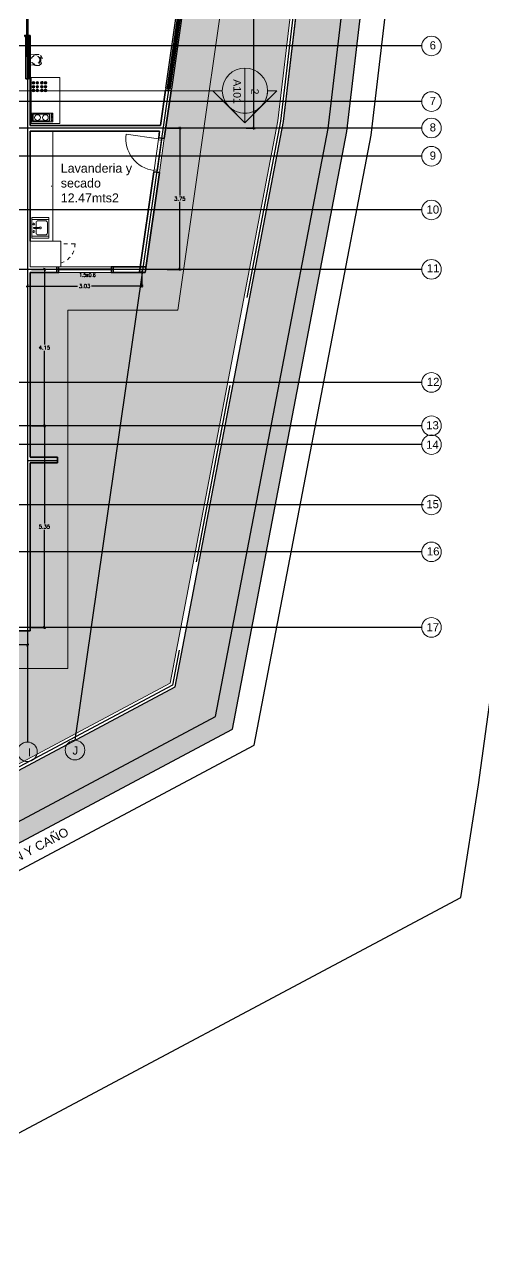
# Model space of a CAD drawing. Header units: inches. Extents: x -6 to 158, y 10 to 161.
# Drawn here: x 39.81 to 51.99, y 63.07 to 95.47 of the extents above; entities that cross this region are included whole.
import ezdxf

# ---------------------------------------------------------------- set-up
doc = ezdxf.new("R2010")
doc.units = ezdxf.units.IN
doc.header["$MEASUREMENT"] = 0
for name, pattern in [('Dash', [6, 3, -3]), ('Hidden', [7.14375, 4.7625, -2.38125]), ('IMPORT-AI-Linetype-8', [7811.371918, 4882.107551, -976.421456, 976.421456, -976.421456]), ('PLANTA ARQUITECTONICA$0$PLANTAS ARQUITECTONICAS$0$PLANTA DE DISTRIBUCION PRIMER NIVEL$0$CENTER', [2, 1.25, -0.25, 0.25, -0.25])]:
    doc.linetypes.add(name, pattern=pattern)
for name, color, linetype in [('2 Ejes 2', 2, 'Continuous'), ('6', 6, 'Continuous'), ('_Trim_Arq_Ventanas', 2, 'Continuous'), ('_Trim_Ventaneria', 2, 'Continuous'), ('FM-A-OP_1-102RP$0$A-TEXT-NT-002', 2, 'Continuous'), ('HATCH ACERA QUIRIBI', 33, 'FENCELINE1'), ('HATCH ZONA VERDE QUIRIBI', 119, 'FENCELINE1'), ('ZUCA-EJES', 251, 'Continuous')]:
    doc.layers.add(name, color=color, linetype=linetype)
for name, color, linetype, lineweight in [('A-DETL-GENF', 92, 'Continuous', 9), ('A-DOOR', 2, 'Continuous', 9), ('A-FLOR', 5, 'Continuous', 9), ('A-GENM', 3, 'Continuous', 9), ('A-GLAZ-CURT', 2, 'Continuous', 9), ('A-GLAZ-CWMG', 2, 'Continuous', 9), ('A-WALL', 5, 'Continuous', 9), ('G-ANNO-SYMB', 111, 'Continuous', 9), ('P-SANR-FIXT', 3, 'Continuous', 9), ('Q-CASE', 31, 'Continuous', 9), ('Q-CASE-HDLN', 31, 'Dash', 9), ('Q-SPCQ', 1, 'Continuous', 9), ('S-GRID-IDEN', 1, 'Continuous', 9)]:
    doc.layers.add(name, color=color, linetype=linetype, lineweight=lineweight)
doc.layers.add('Sector terreno natural', color=7, linetype='Continuous', lineweight=13, true_color=0xa28c7c)
doc.styles.add('Arial_1', font='arial.ttf', dxfattribs={"height": 450})
doc.styles.add('Arial_2', font='arial.ttf', dxfattribs={"height": 200})
doc.styles.add('DETALLES$0$DETALLES$0$TEXTO GENERAL', font='romans.shx')
doc.styles.add('FM-A-OP_1-102RP$0$2mm(50)', font='simplex.shx', dxfattribs={"width": 0.75, "height": 0.1})
doc.styles.get("Standard").update_dxf_attribs({"font": 'arial.ttf'})
doc.linetypes.add('FENCELINE1', pattern='A,0.25,-0.1,[133,ltypeshp.shx,S=0.1,R=0,X=-0.1,Y=0],-0.1,1', length=1.45)
doc.dimstyles.new('DISTRIBUCIÓN$0$PLANTA ARQUITECTONICA$0$STANDARD', dxfattribs={"dimscale": 0, "dimtxt": 0.1, "dimasz": 0.075, "dimexe": 0.0333, "dimexo": 0.0333, "dimgap": 0.0333, "dimtad": 0, "dimtih": 1, "dimtoh": 1, "dimzin": 0, "dimdsep": 46, "dimtxsty": 'DETALLES$0$DETALLES$0$TEXTO GENERAL', "dimblk": 'DISTRIBUCIÓN$0$PLANTA ARQUITECTONICA$0$_ARCHTICK', "dimcen": 0.0333, "dimdle": 0.0333, "dimclrd": 124, "dimclre": 124, "dimclrt": 1, "dimaunit": 1, "dimadec": 0, "dimazin": 0, "dimtfac": 1, "dimtix": 1, "dimtmove": 2, "dimatfit": 3, "dimfxl": 2, "dimtolj": 1, "dimtzin": 0, "dimarcsym": 0})
pattern_1 = [(90, (-2717.0635, -1543.11324), (-0.0898025612, 0.0898025612), [0.0238125, -0.1557926224]), (45, (-2717.0635, -1543.11324), (-0.089802561, 0.089802561), [0.0238125, -0.1031875]), (135, (-2717.0635, -1543.11324), (-0.089802561, -0.089802561), [0.0238125, -0.1031875])]

# ---------------------------------------------------------------- blocks, each defined once
blk = doc.blocks.new('Doors_Door-sets_JELD-WEN_Interior_HP_FS12_FCore_Single_1_0 - 890 x 2090 mm - M9 x M21-327305-Level 1')
at = {"layer": 'A-DETL-GENF', "color": 1}
for p, q in [((430.8, 942.8), (430.8, 75)), ((-403, 75), (-445, 75)), ((-445, 75), (-445, -17)), ((415, 75), (-415, 75)), ((-403, -17), (-403, 75)), ((403, 75), (403, -17)), ((445, 75), (403, 75)), ((445, -17), (445, 75)), ((-445, -17), (-403, -17)), ((-415, -17), (415, -17)), ((403, -17), (445, -17))]:
    blk.add_line(p, q, dxfattribs=at)
blk.add_arc((430.3, 91.5), 851.3, 89.96635, 181.11058, dxfattribs=at)
at = {"layer": 'A-DOOR', "color": 1, "lineweight": 18}
for p, q in [((-445, 75), (-455, 75)), ((-455, 75), (-455, -17)), ((455, 75), (445, 75)), ((455, -17), (455, 75)), ((-455, -17), (-445, -17)), ((445, -17), (455, -17))]:
    blk.add_line(p, q, dxfattribs=at)
blk = doc.blocks.new('Doors_Door-sets_JELD-WEN_Interior_HP_40D_Single_Sliding_In-Wall_122_148_mm_1_0 - 148mm Frame - 2290 x 2100 mm - M12 x M21-761156-Level 1')
at = {"layer": 'A-DETL-GENF', "color": 2}
for p, q in [((-1712, 48), (-604, 48)), ((-1712, 33), (-1712, 48)), ((-604, 33), (-1712, 33)), ((-604, 48), (-592, 48)), ((-604, 32), (-604, 48)), ((-604, 48), (-604, 33)), ((-578, 32), (-604, 32)), ((-592, 59), (-578, 59)), ((-592, 48), (-592, 59)), ((-578, 59), (-578, 32)), ((-1712, -33), (-604, -33)), ((-1712, -48), (-1712, -33)), ((-604, -48), (-1712, -48)), ((-604, -48), (-604, -33)), ((-604, -33), (-578, -33)), ((-604, -33), (-604, -48)), ((-592, -48), (-604, -48)), ((-592, -59), (-592, -48)), ((-578, -59), (-592, -59)), ((-578, -33), (-578, -59))]:
    blk.add_line(p, q, dxfattribs=at)
at = {"layer": 'A-DOOR', "color": 2}
for p, q in [((-1125, -20), (-1125, 20)), ((-1125, 20), (0, 20)), ((-578, 74), (-558, 74)), ((-578, 33), (-578, 74)), ((-558, 33), (-578, 33)), ((-558, 74), (-558, 33)), ((0, 20), (0, -20)), ((495, 22), (495, 20)), ((541, 22), (495, 22)), ((495, 22), (499, 22)), ((537, 22), (541, 22)), ((541, 20), (541, 22)), ((557, 74), (578, 74)), ((557, -74), (557, 74)), ((578, 74), (578, -74)), ((0, -20), (-1125, -20)), ((-578, -33), (-558, -33)), ((-578, -74), (-578, -33)), ((-558, -74), (-578, -74)), ((-558, -33), (-558, -74)), ((495, -20), (495, -22)), ((495, -22), (541, -22)), ((499, -22), (495, -22)), ((541, -22), (537, -22)), ((541, -22), (541, -20)), ((578, -74), (557, -74))]:
    blk.add_line(p, q, dxfattribs=at)
at = {"layer": 'A-DOOR', "color": 2, "lineweight": 18}
for p, q in [((0, 20), (557, 20)), ((557, -20), (0, -20))]:
    blk.add_line(p, q, dxfattribs=at)
blk = doc.blocks.new('Specialty_Laundry-Kenmore-2-HighEfficiency_Electric_Stacked_Washer_and_Dryer-27in_3_8_ cu_ft - 27_ 3_8 cu_ft_ High Efficency Laundry Center-794704-Level 1')
at = {"layer": 'Q-SPCQ', "color": 251}
for p, q in [((342.9, 412.75), (-342.9, 412.75)), ((-342.9, 412.75), (-342.9, -400.05)), ((342.9, -400.05), (342.9, 412.75)), ((-342.9, -400.05), (342.9, -400.05))]:
    blk.add_line(p, q, dxfattribs=at)
at = {"layer": 'Q-SPCQ', "color": 251, "linetype": 'Hidden'}
blk.add_line((266.7, -781.05), (266.7, -400.05), dxfattribs=at)
blk.add_arc((266.7, -247.65), 533.4, 196.60155, 270, dxfattribs=at)
blk = doc.blocks.new('Laundry_Unit_10969 _1_ - Laundry_Unit_10969 _1_-876899-Level 1')
at = {"layer": 'Q-CASE', "color": 251}
for p, q in [((-1336, -496), (-1336, -46)), ((-1336, -46), (-786, -46)), ((-786, -46), (-786, -496)), ((-1411, -600), (1501, -600)), ((-786, -496), (-1336, -496))]:
    blk.add_line(p, q, dxfattribs=at)
at = {"layer": 'Q-CASE-HDLN', "color": 251}
blk.add_line((45, -580), (45, -560), dxfattribs=at)
blk = doc.blocks.new('M_Sink Kitchen-Island - 450 x 450mm-513555-Level 1')
at = {"layer": 'P-SANR-FIXT', "color": 251}
for p, q in [((241, 227), (-209, 227)), ((-209, 227), (-209, -223)), ((-171, 62), (-171, -134)), ((3, 113), (-120, 113)), ((3, 170), (3, 53)), ((28, 170), (28, 53)), ((152, 113), (28, 113)), ((203, -134), (203, 62)), ((241, -223), (241, 227)), ((-209, -223), (241, -223)), ((-120, -185), (152, -185))]:
    blk.add_line(p, q, dxfattribs=at)
for centre, radius, start, end in [((-120, 62), 50.8, 90, 180), ((-84, 170), 25.4, 360, 180), ((-84, 170), 25.4, 180, 0), ((16, 0), 25.4, 360, 180), ((16, 0), 25.4, 180, 0), ((16, 170), 12.7, 360, 180), ((16, 53), 12.7, 180, 0), ((117, 172), 25.4, 360, 180), ((117, 172), 25.4, 180, 0), ((152, 62), 50.8, 360, 90), ((-120, -134), 50.8, 180, 270), ((152, -134), 50.8, 270, 0)]:
    blk.add_arc(centre, radius, start, end, dxfattribs=at)
blk = doc.blocks.new('Rectangular Mullion - 50 x 150mm-1630271-Level 1')
at = {"layer": 'A-GLAZ-CWMG', "lineweight": 25}
for p, q in [((-50, 75), (0, 75)), ((-50, -75), (-50, 75)), ((0, 75), (0, -75)), ((0, -75), (-50, -75))]:
    blk.add_line(p, q, dxfattribs=at)
blk = doc.blocks.new('QF_Eagle_Worktable_Rolled_cat - QF_Eagle_Worktable_Rolled_cat-1529766-Level 1')
at = {"layer": 'Q-SPCQ', "color": 251}
for p, q in [((-609.6, 381), (-609.6, -381)), ((609.6, 381), (-609.6, 381)), ((-609.6, -381), (-609.6, 381)), ((-609.6, 381), (609.6, 381)), ((609.6, -381), (609.6, 381)), ((609.6, 381), (609.6, -381)), ((-609.6, -381), (609.6, -381)), ((609.6, -381), (-609.6, -381))]:
    blk.add_line(p, q, dxfattribs=at)
blk = doc.blocks.new('Water_Bottle_11563 - Water_Bottle_11563-1530860-Level 1')
at = {"layer": 'A-GENM', "color": 251}
for radius, start, end in [(34.5, 0, 180), (34.4, 0, 180), (32.2, 0, 180), (15.1, 0, 180), (12.7, 0, 180), (11.6, 0, 180), (12.1, 135, 180), (12.1, 157.5, 180), (12.1, 64.2467, 115.7533), (12.1, 0, 45), (12.1, 0, 18.1859), (34.5, 180, 0), (34.4, 180, 0), (32.2, 180, 0), (15.1, 180, 0), (12.7, 180, 0), (12.1, 180, 198.1859), (12.1, 180, 225), (11.6, 180, 0), (12.1, 244.2467, 295.7533), (12.1, 315, 0), (12.1, 337.5, 0)]:
    blk.add_arc((0, 0), radius, start, end, dxfattribs=at)
blk = doc.blocks.new('Water_Bottle_11563 - Water_Bottle_11563-V17-Level 1')
at = {"layer": 'A-GENM', "color": 251}
for radius, start, end in [(34.4, 0, 180), (34.5, 125.2754, 180), (32.2, 0, 180), (34.5, 54.9509, 125.0491), (15.1, 0, 180), (12.7, 0, 180), (11.6, 0, 180), (12.1, 135, 180), (12.1, 157.5, 180), (12.1, 64.2467, 115.7533), (12.1, 0, 45), (12.1, 0, 15.8602), (34.5, 0, 53.9712), (34.5, 180, 0), (34.4, 180, 0), (32.2, 180, 0), (15.1, 180, 0), (12.7, 180, 0), (12.1, 180, 198.1859), (12.1, 180, 225), (11.6, 180, 0), (12.1, 244.2467, 295.7533), (12.1, 315, 0), (12.1, 337.5, 0)]:
    blk.add_arc((0, 0), radius, start, end, dxfattribs=at)
blk = doc.blocks.new('Water_Bottle_11563 - Water_Bottle_11563-V18-Level 1')
at = {"layer": 'A-GENM', "color": 251}
for radius, start, end in [(34.5, 0, 180), (34.4, 0, 180), (32.2, 0, 180), (15.1, 0, 180), (12.7, 0, 180), (11.6, 0, 180), (12.1, 135, 180), (12.1, 157.5, 180), (12.1, 64.2467, 115.7533), (12.1, 0, 45), (12.1, 0, 15.8602), (34.5, 180, 0), (34.4, 180, 0), (32.2, 180, 0), (15.1, 180, 0), (12.7, 180, 0), (12.1, 180, 198.1859), (12.1, 180, 225), (11.6, 180, 0), (12.1, 244.2467, 295.7533), (12.1, 315, 0), (12.1, 337.5, 0)]:
    blk.add_arc((0, 0), radius, start, end, dxfattribs=at)
blk = doc.blocks.new('Water_Bottle_11563 - Water_Bottle_11563-V19-Level 1')
at = {"layer": 'A-GENM', "color": 251}
for radius, start, end in [(34.5, 0, 180), (34.4, 0, 180), (32.2, 72, 180), (15.1, 0, 180), (12.7, 0, 180), (11.6, 0, 180), (12.1, 135, 180), (12.1, 157.5, 180), (12.1, 64.2467, 115.7533), (12.1, 0, 45), (32.2, 0, 69.9748), (12.1, 0, 15.2307), (34.5, 180, 0), (34.4, 180, 0), (32.2, 180, 0), (15.1, 180, 0), (12.7, 180, 0), (12.1, 180, 198.1859), (12.1, 180, 225), (11.6, 180, 0), (12.1, 244.2467, 295.7533), (12.1, 315, 0), (12.1, 337.5, 0)]:
    blk.add_arc((0, 0), radius, start, end, dxfattribs=at)
blk = doc.blocks.new('Water_Bottle_11563 - Water_Bottle_11563-V20-Level 1')
at = {"layer": 'A-GENM', "color": 251}
for radius, start, end in [(34.5, 0, 180), (34.4, 0, 180), (32.2, 72, 180), (15.1, 0, 180), (12.7, 0, 180), (11.6, 0, 180), (12.1, 135, 180), (12.1, 157.5, 180), (12.1, 64.2467, 115.7533), (12.1, 0, 45), (32.2, 0, 69.9748), (12.1, 0, 15.8602), (34.5, 180, 0), (34.4, 180, 0), (32.2, 180, 0), (15.1, 180, 0), (12.7, 180, 0), (12.1, 180, 198.1859), (12.1, 180, 225), (11.6, 180, 0), (12.1, 244.2467, 295.7533), (12.1, 315, 0), (12.1, 337.5, 0)]:
    blk.add_arc((0, 0), radius, start, end, dxfattribs=at)
blk = doc.blocks.new('Water_Bottle_11563 - Water_Bottle_11563-V21-Level 1')
at = {"layer": 'A-GENM', "color": 251}
for radius, start, end in [(34.5, 0, 180), (34.4, 0, 180), (32.2, 0, 180), (15.1, 0, 180), (12.7, 0, 180), (11.6, 0, 180), (12.1, 135, 180), (12.1, 157.5, 180), (12.1, 64.2467, 115.7533), (12.1, 0, 45), (12.1, 0, 18.1859), (34.5, 181.0104, 0), (34.4, 180, 0), (32.2, 181.1038, 358.8962), (15.1, 180, 0), (12.7, 180, 0), (12.1, 180, 198.1859), (12.1, 180, 225), (11.6, 180, 0), (12.1, 244.2467, 295.7533), (12.1, 315, 0), (12.1, 337.5, 0)]:
    blk.add_arc((0, 0), radius, start, end, dxfattribs=at)
blk = doc.blocks.new('Water_Bottle_11563 - Water_Bottle_11563-V22-Level 1')
at = {"layer": 'A-GENM', "color": 251}
for radius, start, end in [(34.5, 0, 179.0638), (34.4, 0, 180), (32.2, 1.0228, 178.9772), (15.1, 0, 180), (12.7, 0, 180), (11.6, 0, 180), (12.1, 135, 180), (12.1, 157.5, 180), (12.1, 64.2467, 115.7533), (12.1, 0, 45), (12.1, 0, 18.1859), (34.5, 180, 0), (34.4, 180, 0), (32.2, 180, 0), (15.1, 180, 0), (12.7, 180, 0), (12.1, 180, 198.1859), (12.1, 180, 225), (11.6, 180, 0), (12.1, 244.2467, 295.7533), (12.1, 315, 0), (12.1, 337.5, 0)]:
    blk.add_arc((0, 0), radius, start, end, dxfattribs=at)
blk = doc.blocks.new('K1552 - Brewer_ Coffee_ Auto_ Elect_ 3 Burner_ Front-Back - K1552 - Brewer_ Coffee_ Auto_ Elect_ 3 Burner_ Front-Back-1533536-Level 1')
at = {"layer": 'Q-SPCQ', "color": 251}
for p, q in [((-114, 279), (-114, 273)), ((114, 279), (-114, 279)), ((-114, -235), (-114, 273)), ((-114, 273), (114, 273)), ((89, 239), (-88, 239)), ((-88, 239), (-88, -192)), ((89, -192), (89, 239)), ((114, 273), (114, 279)), ((114, 273), (114, -235)), ((-114, -235), (114, -235)), ((-114, -235), (-114, -279)), ((-114, -279), (-78, -279)), ((-88, -192), (89, -192)), ((-73, -249), (-78, -274)), ((-73, -254), (-78, -280)), ((-78, -280), (-78, -274)), ((-53, -280), (-78, -280)), ((-73, -235), (-73, -248)), ((-60, -248), (-73, -248)), ((-73, -249), (-73, -254)), ((-60, -249), (-73, -249)), ((-73, -254), (-60, -254)), ((-60, -248), (-60, -235)), ((-60, -249), (-53, -274)), ((-60, -254), (-60, -249)), ((-53, -280), (-60, -254)), ((-53, -274), (-53, -280)), ((-53, -279), (114, -279)), ((-13, -267), (-13, -235)), ((13, -267), (-13, -267)), ((-9, -235), (-9, -248)), ((36, -248), (-9, -248)), ((13, -248), (13, -267)), ((36, -248), (36, -235)), ((55, -235), (55, -248)), ((99, -248), (55, -248)), ((99, -248), (99, -235)), ((114, -279), (114, -235))]:
    blk.add_line(p, q, dxfattribs=at)
for centre, start, end in [((0, 128), 0, 180), ((0, 128), 180, 360), ((0, -81), 0, 180), ((0, -81), 180, 360)]:
    blk.add_arc(centre, 76.2, start, end, dxfattribs=at)
blk = doc.blocks.new('Water_Cooler_-_Sunroc_Legend_1748 - Water_Cooler_-_Sunroc_Legend_1748-1545161-Level 1')
at = {"layer": 'P-SANR-FIXT', "color": 251, "linetype": 'Dash'}
for p, q in [((-134, 140), (-146, 0)), ((-146, 0), (-146, -100)), ((-134, 140), (134, 140)), ((134, 140), (146, 0)), ((146, 0), (146, -100))]:
    blk.add_line(p, q, dxfattribs=at)
for radius in [140, 114]:
    blk.add_circle((0, 0), radius, dxfattribs=at)
blk.add_arc((0, -2), 175, 213.6585, 326.3415, dxfattribs=at)
blk = doc.blocks.new('System Panel - Glazed-953510-Level 1')
at = {"layer": 'A-GLAZ-CURT', "color": 160, "lineweight": 18}
for p, q in [((697, 50), (-697, 50)), ((-697, 50), (-697, 24)), ((-697, 24), (697, 24)), ((697, 24), (697, 50))]:
    blk.add_line(p, q, dxfattribs=at)
blk = doc.blocks.new('Rectangular Mullion - 50 x 150mm-953327-Level 1')
at = {"layer": 'A-GLAZ-CWMG'}
for p, q in [((4625, 15467), (4625, 16809)), ((4775, 15414), (4775, 16809))]:
    blk.add_line(p, q, dxfattribs=at)
blk = doc.blocks.new('Rectangular Mullion - 50 x 150mm-951063-Level 1')
at = {"layer": 'A-GLAZ-CWMG', "lineweight": 25}
for p, q in [((-50, -75), (-50, 75)), ((0, 75), (0, -75)), ((0, -75), (-50, -75))]:
    blk.add_line(p, q, dxfattribs=at)
blk = doc.blocks.new('Rectangular Mullion - 50 x 150mm-951064-Level 1')
at = {"layer": 'A-GLAZ-CWMG', "lineweight": 25}
for p, q in [((0, 75), (-50, 75)), ((-50, 75), (-50, -75)), ((0, -75), (0, 75)), ((-50, -75), (0, -75))]:
    blk.add_line(p, q, dxfattribs=at)
blk = doc.blocks.new('Sección - M_Section Head - Filled-1732-Level 1')
at = {"layer": 'G-ANNO-SYMB'}
h = blk.add_hatch(color=256, dxfattribs=at)
edge = h.paths.add_edge_path(flags=0)
edge.add_line((-6, 8.49), (-6, 6))
edge.add_arc((-6, 0), 6, 90, 135)
edge.add_line((-10.24, 4.24), (-6, 8.49))
h = blk.add_hatch(color=256, dxfattribs=at)
edge = h.paths.add_edge_path(flags=0)
edge.add_line((-6, 8.49), (-1.76, 4.24))
edge.add_arc((-6, 0), 6, 45, 90)
edge.add_line((-6, 6), (-6, 8.49))
h = blk.add_hatch(color=256, dxfattribs=at)
edge = h.paths.add_edge_path(flags=0)
edge.add_line((-14.49, 0), (-10.24, 4.24))
edge.add_arc((-6, 0), 6, 135, 180)
edge.add_line((-12, 0), (-14.49, 0))
h = blk.add_hatch(color=256, dxfattribs=at)
edge = h.paths.add_edge_path(flags=0)
edge.add_line((2.49, 0), (0, 0))
edge.add_arc((-6, 0), 6, 360, 405)
edge.add_line((-1.76, 4.24), (2.49, 0))
at = {"layer": 'G-ANNO-SYMB', "lineweight": 18}
for p, q in [((-6, 8.49), (-14.49, 0)), ((-6, 8.49), (-10.24, 4.24)), ((-6, 8.49), (2.49, 0)), ((-6, 6), (-6, 8.49)), ((-6, 8.49), (-6, 6)), ((-1.76, 4.24), (-6, 8.49)), ((-10.24, 4.24), (-14.49, 0)), ((2.49, 0), (-1.76, 4.24)), ((-14.49, 0), (-12, 0)), ((0, 0), (2.49, 0)), ((-12, 0), (-14.49, 0)), ((0, 0), (2.49, 0))]:
    blk.add_line(p, q, dxfattribs=at)
for start, end in [(360, 180), (135, 180), (90, 135), (45, 90), (360, 45), (180, 360)]:
    blk.add_arc((-6, 0), 6, start, end, dxfattribs=at)
blk = doc.blocks.new('Grid - M_Grid Head - Circle-10837-Section 2')
at = {"layer": 'S-GRID-IDEN'}
blk.add_circle((-13844, 10530), 325, dxfattribs=at)
blk = doc.blocks.new('DISTRIBUCIÓN$0$PLANTA ARQUITECTONICA$0$_ARCHTICK')
at = {"color": 0, "linetype": 'ByBlock', "const_width": 0.15}
blk.add_lwpolyline([(-0.5, -0.5), (0.5, 0.5)], dxfattribs=at)
blk = doc.blocks.new('*D993')
at = {"layer": 'Defpoints', "color": 0, "transparency": 16777216}
for p in [(45.66, 101.512), (45.66, 92.715), (45.894, 92.715)]:
    blk.add_point(p, dxfattribs=at)
at = {"layer": 'Sector terreno natural', "color": 124, "lineweight": -2, "transparency": 16777216}
for p, q in [((45.693, 101.512), (45.927, 101.512)), ((45.894, 101.545), (45.894, 97.197)), ((45.894, 92.682), (45.894, 97.03)), ((45.693, 92.715), (45.927, 92.715))]:
    blk.add_line(p, q, dxfattribs=at)
at = {"layer": 'Sector terreno natural', "color": 124, "lineweight": -2, "transparency": 16777216, "xscale": 0.075, "yscale": 0.075, "zscale": 0.075}
for p, rotation in [((45.894, 101.512), 90), ((45.894, 92.715), 270)]:
    blk.add_blockref('DISTRIBUCIÓN$0$PLANTA ARQUITECTONICA$0$_ARCHTICK', p, dxfattribs=dict(at, rotation=rotation))
at = {"layer": 'Sector terreno natural', "color": 1, "transparency": 16777216, "insert": (45.894, 97.114), "char_height": 0.1, "attachment_point": 5, "style": 'DETALLES$0$DETALLES$0$TEXTO GENERAL'}
blk.add_mtext('\\A1;8.80', dxfattribs=at)
blk = doc.blocks.new('*D997')
at = {"layer": 'Defpoints', "color": 0, "transparency": 16777216}
for p in [(39.963, 84.818), (40.342, 84.818), (39.963, 79.468)]:
    blk.add_point(p, dxfattribs=at)
at = {"layer": 'Sector terreno natural', "color": 124, "lineweight": -2, "transparency": 16777216}
for p, q in [((39.996, 84.818), (40.375, 84.818)), ((40.342, 84.851), (40.342, 82.226)), ((40.342, 79.435), (40.342, 82.06)), ((39.996, 79.468), (40.375, 79.468))]:
    blk.add_line(p, q, dxfattribs=at)
at = {"layer": 'Sector terreno natural', "color": 124, "lineweight": -2, "transparency": 16777216, "xscale": 0.075, "yscale": 0.075, "zscale": 0.075}
for p, rotation in [((40.342, 84.818), 90), ((40.342, 79.468), 270)]:
    blk.add_blockref('DISTRIBUCIÓN$0$PLANTA ARQUITECTONICA$0$_ARCHTICK', p, dxfattribs=dict(at, rotation=rotation))
at = {"layer": 'Sector terreno natural', "color": 1, "transparency": 16777216, "insert": (40.342, 82.143), "char_height": 0.1, "attachment_point": 5, "style": 'DETALLES$0$DETALLES$0$TEXTO GENERAL'}
blk.add_mtext('\\A1;5.35', dxfattribs=at)
blk = doc.blocks.new('*D998')
at = {"layer": 'Defpoints', "color": 0, "transparency": 16777216}
for p in [(39.963, 88.968), (39.963, 84.818), (40.342, 84.818)]:
    blk.add_point(p, dxfattribs=at)
at = {"layer": 'Sector terreno natural', "color": 124, "lineweight": -2, "transparency": 16777216}
for p, q in [((39.996, 88.968), (40.375, 88.968)), ((40.342, 89.001), (40.342, 86.976)), ((40.342, 84.785), (40.342, 86.81)), ((39.996, 84.818), (40.375, 84.818))]:
    blk.add_line(p, q, dxfattribs=at)
at = {"layer": 'Sector terreno natural', "color": 124, "lineweight": -2, "transparency": 16777216, "xscale": 0.075, "yscale": 0.075, "zscale": 0.075}
for p, rotation in [((40.342, 88.968), 90), ((40.342, 84.818), 270)]:
    blk.add_blockref('DISTRIBUCIÓN$0$PLANTA ARQUITECTONICA$0$_ARCHTICK', p, dxfattribs=dict(at, rotation=rotation))
at = {"layer": 'Sector terreno natural', "color": 1, "transparency": 16777216, "insert": (40.342, 86.893), "char_height": 0.1, "attachment_point": 5, "style": 'DETALLES$0$DETALLES$0$TEXTO GENERAL'}
blk.add_mtext('\\A1;4.15', dxfattribs=at)
blk = doc.blocks.new('*D999')
at = {"layer": 'Defpoints', "color": 0, "transparency": 16777216}
for p in [(39.891, 88.968), (42.925, 88.968), (39.891, 88.525)]:
    blk.add_point(p, dxfattribs=at)
at = {"layer": 'Sector terreno natural', "color": 124, "lineweight": -2, "transparency": 16777216}
for p, q in [((39.891, 88.935), (39.891, 88.491)), ((42.925, 88.935), (42.925, 88.491)), ((39.858, 88.525), (41.222, 88.525)), ((42.958, 88.525), (41.594, 88.525))]:
    blk.add_line(p, q, dxfattribs=at)
at = {"layer": 'Sector terreno natural', "color": 124, "lineweight": -2, "transparency": 16777216, "xscale": 0.075, "yscale": 0.075, "zscale": 0.075, "rotation": 180}
blk.add_blockref('DISTRIBUCIÓN$0$PLANTA ARQUITECTONICA$0$_ARCHTICK', (39.891, 88.525), dxfattribs=at)
at = {"layer": 'Sector terreno natural', "color": 124, "lineweight": -2, "transparency": 16777216, "xscale": 0.075, "yscale": 0.075, "zscale": 0.075}
blk.add_blockref('DISTRIBUCIÓN$0$PLANTA ARQUITECTONICA$0$_ARCHTICK', (42.925, 88.525), dxfattribs=at)
at = {"layer": 'Sector terreno natural', "color": 1, "transparency": 16777216, "insert": (41.408, 88.525), "char_height": 0.1, "attachment_point": 5, "style": 'DETALLES$0$DETALLES$0$TEXTO GENERAL'}
blk.add_mtext('\\A1;3.03', dxfattribs=at)
blk = doc.blocks.new('*D1000')
at = {"layer": 'Defpoints', "color": 0, "transparency": 16777216}
for p in [(43.561, 92.715), (43.561, 88.968), (43.932, 88.968)]:
    blk.add_point(p, dxfattribs=at)
at = {"layer": 'Sector terreno natural', "color": 124, "lineweight": -2, "transparency": 16777216}
for p, q in [((43.595, 92.715), (43.965, 92.715)), ((43.932, 92.749), (43.932, 90.925)), ((43.932, 88.935), (43.932, 90.758)), ((43.595, 88.968), (43.965, 88.968))]:
    blk.add_line(p, q, dxfattribs=at)
at = {"layer": 'Sector terreno natural', "color": 124, "lineweight": -2, "transparency": 16777216, "xscale": 0.075, "yscale": 0.075, "zscale": 0.075}
for p, rotation in [((43.932, 92.715), 90), ((43.932, 88.968), 270)]:
    blk.add_blockref('DISTRIBUCIÓN$0$PLANTA ARQUITECTONICA$0$_ARCHTICK', p, dxfattribs=dict(at, rotation=rotation))
at = {"layer": 'Sector terreno natural', "color": 1, "transparency": 16777216, "insert": (43.932, 90.842), "char_height": 0.1, "attachment_point": 5, "style": 'DETALLES$0$DETALLES$0$TEXTO GENERAL'}
blk.add_mtext('\\A1;3.75', dxfattribs=at)
blk = doc.blocks.new('*D1003')
at = {"layer": 'Defpoints', "color": 0, "transparency": 16777216}
for p in [(36.391, 79.468), (39.891, 79.468), (39.891, 79.004)]:
    blk.add_point(p, dxfattribs=at)
at = {"layer": 'Sector terreno natural', "color": 124, "lineweight": -2, "transparency": 16777216}
for p, q in [((36.391, 79.435), (36.391, 78.97)), ((39.891, 79.435), (39.891, 78.97)), ((36.358, 79.004), (37.955, 79.004)), ((39.924, 79.004), (38.327, 79.004))]:
    blk.add_line(p, q, dxfattribs=at)
at = {"layer": 'Sector terreno natural', "color": 124, "lineweight": -2, "transparency": 16777216, "xscale": 0.075, "yscale": 0.075, "zscale": 0.075, "rotation": 180}
blk.add_blockref('DISTRIBUCIÓN$0$PLANTA ARQUITECTONICA$0$_ARCHTICK', (36.391, 79.004), dxfattribs=at)
at = {"layer": 'Sector terreno natural', "color": 124, "lineweight": -2, "transparency": 16777216, "xscale": 0.075, "yscale": 0.075, "zscale": 0.075}
blk.add_blockref('DISTRIBUCIÓN$0$PLANTA ARQUITECTONICA$0$_ARCHTICK', (39.891, 79.004), dxfattribs=at)
at = {"layer": 'Sector terreno natural', "color": 1, "transparency": 16777216, "insert": (38.141, 79.004), "char_height": 0.1, "attachment_point": 5, "style": 'DETALLES$0$DETALLES$0$TEXTO GENERAL'}
blk.add_mtext('\\A1;3.50', dxfattribs=at)
blk = doc.blocks.new('MARCOALUM')
at = {"layer": '_Trim_Arq_Ventanas', "color": 1}
for p, q in [((0.0325, 0.03725), (0.025, 0.04475)), ((0.0325, 0.04475), (0.025, 0.03725)), ((0.0325, 0.02525), (0.025, 0.03275)), ((0.0325, 0.03275), (0.025, 0.02525))]:
    blk.add_line(p, q, dxfattribs=at)
at = {"layer": '_Trim_Arq_Ventanas', "color": 3}
blk.add_lwpolyline([(0, 0), (0, 0.07), (0.025, 0.07), (0.025, 0)], close=True, dxfattribs=at)
at = {"layer": '_Trim_Arq_Ventanas'}
for points in [[(0.005, 0.005), (0.005, 0.065), (0.02, 0.065), (0.02, 0.005)], [(0.025, 0.04475), (0.025, 0.03725), (0.0325, 0.03725), (0.0325, 0.04475)], [(0.025, 0.02525), (0.025, 0.03275), (0.0325, 0.03275), (0.0325, 0.02525)]]:
    blk.add_lwpolyline(points, close=True, dxfattribs=at)
blk = doc.blocks.new('*U933')
at = {"layer": '_Trim_Ventaneria', "color": 2}
for p, q in [((0, 0.15), (5.999, 0.15)), ((5.999, 0), (0, 0)), ((0.025, 0.11), (5.974, 0.11)), ((5.974, 0.04), (0.025, 0.04))]:
    blk.add_line(p, q, dxfattribs=at)
at = {"layer": '_Trim_Ventaneria', "color": 160}
for p, q in [((0.032, 0.077), (5.966, 0.077)), ((5.966, 0.073), (0.032, 0.073))]:
    blk.add_line(p, q, dxfattribs=at)
at = {"layer": '_Trim_Ventaneria', "color": 1}
blk.add_blockref('MARCOALUM', (0, 0.04), dxfattribs=at)
at = {"layer": '_Trim_Ventaneria', "color": 1, "xscale": -1}
blk.add_blockref('MARCOALUM', (5.999, 0.04), dxfattribs=at)

msp = doc.modelspace()

# ---------------------------------------------------------------- hatches: boundary and pattern name
at = {"layer": 'HATCH ACERA QUIRIBI', "linetype": 'ByBlock'}
h = msp.add_hatch(dxfattribs=at)
h.set_pattern_fill('AR-SAND', color=33, scale=0.005)
h.set_pattern_definition([(37.5, (-2717.0635, -1543.11324), (-0.008000156, 0.244706619), [0, -0.19304, 0, -0.2159, 0, -0.206375]), (7.5, (-2717.0635, -1543.11324), (0.22476164, 0.35841255), [0, -0.10414, 0, -0.17399, 0, -0.066675]), (327.5, (-2717.2197, -1543.11324), (0.395496185, 0.000718592), [0, -0.0635, 0, -0.2286, 0, -0.29845]), (317.5, (-2717.2197, -1543.11324), (0.381778226, 0.11146466), [0, -0.03175, 0, -0.14986, 0, -0.17145])])
h.paths.add_polyline_path([(20.035, 112.376), (20.706, 97.421), (20.706, 84.362), (20.706, 67.719), (26.739, 69.458), (35.014, 71.845), (44.88, 77.103), (47.868, 92.706), (50.122, 111.79)])
h.paths.add_polyline_path([(21.291, 111.152), (21.906, 97.448), (21.906, 84.362), (21.906, 69.314), (26.406, 70.612), (34.561, 72.963), (43.809, 77.892), (46.682, 92.889), (48.775, 110.616)], flags=16)
h = msp.add_hatch(dxfattribs=at)
h.set_pattern_fill('AR-SAND', color=33, scale=0.005)
h.set_pattern_definition([(37.5, (-2956.6152, -1549.60437), (-0.008000156, 0.244706619), [0, -0.19304, 0, -0.2159, 0, -0.206375]), (7.5, (-2956.6152, -1549.60437), (0.224761642, 0.35841255), [0, -0.10414, 0, -0.17399, 0, -0.066675]), (327.5, (-2956.7714, -1549.60437), (0.395496185, 0.000718592), [0, -0.0635, 0, -0.2286, 0, -0.29845]), (317.5, (-2956.7714, -1549.60437), (0.381778226, 0.11146466), [0, -0.03175, 0, -0.14986, 0, -0.17145])])
h.paths.add_polyline_path([(25.056, 79.383), (24.056, 79.383), (24.056, 108.577), (37.461, 108.577), (37.461, 102.577), (45.991, 102.577), (43.876, 87.883), (40.961, 87.883), (40.961, 78.383), (34.999, 78.383), (32.999, 73.008), (27.906, 71.54), (27.906, 71.044), (26.406, 70.612), (26.406, 71.583), (21.906, 71.583), (21.906, 73.083), (28.056, 73.083), (31.384, 74.043), (32.999, 78.383), (28.056, 78.383), (28.056, 79.383), (36.311, 79.383), (36.311, 78.658), (36.461, 78.658), (36.461, 79.383), (39.961, 79.383), (39.961, 88.883), (43.01, 88.883), (44.837, 101.577), (36.461, 101.577), (36.461, 107.577), (25.056, 107.577)])
at = {"layer": 'HATCH ZONA VERDE QUIRIBI', "linetype": 'Continuous'}
h = msp.add_hatch(dxfattribs=at)
h.set_pattern_fill('GRASS', color=112, scale=0.005, style=0)
h.set_pattern_definition(pattern_1)
h.paths.add_polyline_path([(19.511, 112.887), (20.206, 97.41), (20.206, 84.362), (20.206, 67.055), (26.877, 68.978), (35.203, 71.379), (45.326, 76.774), (48.363, 92.629), (50.683, 112.279)])
h.paths.add_polyline_path([(20.035, 112.376), (20.706, 97.421), (20.706, 84.362), (20.706, 67.719), (26.739, 69.458), (35.014, 71.845), (44.88, 77.103), (47.868, 92.706), (50.122, 111.79)], flags=16)
h = msp.add_hatch(dxfattribs=at)
h.set_pattern_fill('GRASS', color=112, scale=0.005, style=0)
h.set_pattern_definition(pattern_1)
h.paths.add_polyline_path([(26.206, 71.383), (26.206, 70.762), (22.106, 69.58), (22.106, 71.383)])
h.paths.add_polyline_path([(38.326, 110.609), (38.711, 110.601), (38.711, 110.812), (38.326, 110.82)])
h.paths.add_polyline_path([(38.711, 110.525), (38.326, 110.532), (38.326, 107.577), (38.711, 107.577)])
h.paths.add_polyline_path([(40.388, 110.493), (39.311, 110.514), (39.311, 107.577), (40.388, 107.577)])
h.paths.add_polyline_path([(39.311, 110.59), (40.388, 110.57), (40.388, 110.78), (39.311, 110.801)])
h.paths.add_polyline_path([(40.988, 110.558), (41.372, 110.551), (41.372, 110.76), (40.988, 110.768)])
h.paths.add_polyline_path([(41.372, 110.475), (40.988, 110.482), (40.988, 107.577), (41.373, 107.577)])
h.paths.add_polyline_path([(32.07, 77.519), (32.07, 77.319), (30.127, 77.319), (30.127, 77.519)])
h.paths.add_polyline_path([(32.999, 78.383), (28.056, 78.383), (28.056, 73.083), (31.384, 74.043)])
h.paths.add_polyline_path([(35.211, 77.519), (36.323, 77.519), (36.323, 77.319), (35.211, 77.319)])
h.paths.add_polyline_path([(35.874, 77.319), (35.874, 77.169), (35.61, 77.169), (35.61, 77.319)])
h.paths.add_polyline_path([(41.972, 110.54), (42.614, 110.527), (42.613, 110.451), (41.972, 110.463), (41.973, 107.577), (46.961, 107.577), (46.961, 104.567), (42.461, 104.567), (42.461, 102.577), (45.991, 102.577), (43.876, 87.883), (40.961, 87.883), (40.961, 78.383), (34.999, 78.383), (32.999, 73.008), (28.056, 71.583), (28.056, 71.243), (34.504, 73.103), (43.676, 77.991), (46.533, 92.912), (48.607, 110.469), (42.461, 110.589), (42.461, 110.739), (41.972, 110.749)])
h.paths.add_polyline_path([(28.925, 111.002), (28.925, 108.577), (37.461, 108.577), (37.461, 107.577), (37.726, 107.577), (37.726, 110.821), (38.246, 110.821), (37.461, 110.837), (37.461, 110.687), (31.061, 110.811), (31.061, 110.961), (25.056, 111.078), (25.056, 110.928), (21.448, 110.999), (22.056, 97.451), (22.056, 79.383), (22.775, 79.383), (22.656, 79.432), (22.622, 79.513), (22.622, 80.27), (22.736, 80.317), (23.993, 80.317), (24.056, 80.165), (24.056, 108.577), (27.341, 108.577), (27.341, 111.021), (27.941, 111.021), (27.941, 108.577), (28.326, 108.577), (28.326, 111.002)])
h.paths.add_polyline_path([(27.341, 110.742), (27.341, 110.818), (25.228, 110.859), (25.226, 110.782)])
h.paths.add_polyline_path([(28.326, 110.723), (28.326, 110.8), (27.941, 110.807), (27.941, 110.731)])
h.paths.add_polyline_path([(28.925, 110.788), (28.925, 110.712), (31.213, 110.668), (31.214, 110.745)])

# ---------------------------------------------------------------- linework, layer by layer
at = {"color": 1}
msp.add_line((51.384, 72.309), (51.854, 75.294), dxfattribs=at)
at = {"color": 251, "linetype": 'Hidden'}
msp.add_lwpolyline([(42.461, 110.664), (48.691, 110.543), (46.607, 92.901), (43.742, 77.941), (34.533, 73.033), (27.981, 71.144)], dxfattribs=at)
at = {"color": 1}
msp.add_lwpolyline([(22.245, 60.576), (37.768, 65.052), (51.384, 72.309)], dxfattribs=at)
at = {"layer": '6', "color": 240, "true_color": 0xed1f24}
msp.add_line((51.854, 75.294), (57.006, 112.955), dxfattribs=at)
at = {"layer": '6', "color": 1}
for points in [[(18.831, 113.55), (19.556, 97.395), (19.556, 84.362), (19.556, 66.191), (27.058, 68.354), (35.449, 70.773), (45.906, 76.346), (49.005, 92.53), (51.413, 112.915)], [(19.511, 112.887), (20.206, 97.41), (20.206, 84.362), (20.206, 67.055), (26.877, 68.978), (35.203, 71.379), (45.326, 76.774), (48.363, 92.629), (50.683, 112.279)]]:
    msp.add_lwpolyline(points, close=True, dxfattribs=at)
at = {"layer": '6', "color": 2}
msp.add_lwpolyline([(20.035, 112.376), (20.706, 97.421), (20.706, 84.362), (20.706, 67.719), (26.739, 69.458), (35.014, 71.845), (44.88, 77.103), (47.868, 92.706), (50.122, 111.79)], close=True, dxfattribs=at)
at = {"layer": '6'}
msp.add_lwpolyline([(21.291, 111.152), (21.906, 97.448), (21.906, 84.362), (21.906, 69.314), (26.406, 70.612), (34.561, 72.963), (43.809, 77.892), (46.682, 92.889), (48.775, 110.616), (21.291, 111.152)], dxfattribs=at)
msp.add_lwpolyline([(21.291, 111.152), (21.906, 97.448), (21.906, 84.362), (21.906, 69.314), (26.406, 70.612), (34.561, 72.963), (43.809, 77.892), (46.682, 92.889), (48.775, 110.616), (21.291, 111.152)], dxfattribs=at)
at = {"layer": 'A-FLOR', "color": 5}
for p, q in [((48.775, 110.616), (46.682, 92.889)), ((46.682, 92.889), (43.809, 77.892)), ((43.809, 77.892), (34.561, 72.963))]:
    msp.add_line(p, q, dxfattribs=at)
at = {"layer": 'A-FLOR', "color": 1}
for p, q in [((43.876, 87.883), (45.991, 102.577)), ((40.961, 78.383), (40.961, 87.883)), ((40.961, 87.883), (43.876, 87.883)), ((34.999, 78.383), (40.961, 78.383))]:
    msp.add_line(p, q, dxfattribs=at)
at = {"layer": 'A-FLOR'}
for p, q in [((47.67, 92.736), (47.67, 92.736)), ((43.521, 92.436), (43.392, 91.536))]:
    msp.add_line(p, q, dxfattribs=at)
at = {"layer": 'A-WALL', "lineweight": 35}
for p, q in [((39.825, 95.145), (39.825, 95.159)), ((39.827, 95.145), (39.825, 95.145)), ((39.947, 95.145), (39.944, 95.145)), ((39.947, 95.159), (39.947, 95.145)), ((39.961, 92.781), (39.961, 95.159)), ((39.919, 94.025), (39.853, 94.025)), ((43.555, 93.721), (43.419, 92.781)), ((43.521, 92.436), (43.703, 93.7)), ((43.703, 93.7), (43.555, 93.721)), ((43.419, 92.781), (39.961, 92.781)), ((39.961, 89.719), (39.961, 92.631)), ((39.961, 92.631), (43.398, 92.631)), ((43.398, 92.631), (43.373, 92.458)), ((43.373, 92.458), (43.521, 92.436)), ((43.243, 91.557), (42.861, 88.905)), ((43.01, 88.883), (43.392, 91.536)), ((43.392, 91.536), (43.243, 91.557)), ((39.961, 83.983), (39.961, 88.883)), ((39.961, 88.883), (40.67, 88.883)), ((40.67, 88.883), (40.67, 89.033)), ((43.031, 89.033), (42.165, 89.033)), ((42.165, 89.033), (42.165, 88.883)), ((42.165, 88.883), (43.01, 88.883)), ((42.861, 88.905), (43.01, 88.883)), ((40.686, 83.983), (39.961, 83.983)), ((40.686, 83.833), (40.686, 83.983)), ((39.961, 79.383), (39.961, 83.833)), ((39.961, 83.833), (40.686, 83.833)), ((36.461, 79.383), (39.961, 79.383))]:
    msp.add_line(p, q, dxfattribs=at)
at = {"layer": 'G-ANNO-SYMB', "lineweight": 18}
msp.add_line((45.66, 94.308), (45.66, 93.108), dxfattribs=at)
at = {"layer": 'G-ANNO-SYMB'}
msp.add_line((45.06, 93.708), (20.015, 93.708), dxfattribs=at)
at = {"layer": 'Sector terreno natural', "color": 2}
msp.add_lwpolyline([(42.461, 110.589), (48.607, 110.469), (46.533, 92.912), (43.676, 77.991), (34.504, 73.103), (28.056, 71.243)], dxfattribs=at)
at = {"layer": 'ZUCA-EJES', "color": 253, "linetype": 'IMPORT-AI-Linetype-8', "ltscale": 0.01}
for p, q in [((46.42, 113.077), (41.152, 76.476)), ((39.891, 110.503), (39.891, 76.43)), ((50.348, 94.893), (25.056, 94.893)), ((50.348, 93.418), (25.056, 93.418)), ((50.348, 92.715), (25.056, 92.715)), ((50.348, 91.968), (25.056, 91.968)), ((50.348, 90.543), (25.026, 90.543)), ((50.348, 88.968), (25.026, 88.968)), ((50.348, 85.968), (25.056, 85.968)), ((50.348, 84.818), (25.056, 84.818)), ((50.348, 84.318), (25.056, 84.318)), ((50.399, 82.718), (25.056, 82.718)), ((50.348, 81.472), (25.056, 81.472)), ((50.348, 79.468), (25.056, 79.468))]:
    msp.add_line(p, q, dxfattribs=at)
at = {"layer": 'ZUCA-EJES', "color": 250, "linetype": 'PLANTA ARQUITECTONICA$0$PLANTAS ARQUITECTONICAS$0$PLANTA DE DISTRIBUCION PRIMER NIVEL$0$CENTER', "ltscale": 0.3}
msp.add_line((46.435, 88.968), (46.315, 88.968), dxfattribs=at)
at = {"layer": 'ZUCA-EJES', "color": 251, "linetype": 'IMPORT-AI-Linetype-8', "ltscale": 0.01}
msp.add_line((39.891, 83.899), (40.686, 83.899), dxfattribs=at)

# ---------------------------------------------------------------- block references
at = {"layer": '_Trim_Ventaneria', "color": 2, "rotation": 261.8128988462055}
msp.add_blockref('*U933', (44.416, 99.709), dxfattribs=at)
at = {"layer": 'A-DOOR', "xscale": 0.000999999999999, "yscale": 0.000999999999999, "zscale": 0.000999999999999}
for name, p, rotation in [('Doors_Door-sets_JELD-WEN_Interior_HP_40D_Single_Sliding_In-Wall_122_148_mm_1_0 - 148mm Frame - 2290 x 2100 mm - M12 x M21-761156-Level 1', (39.886, 95.737), 89.99999999999999), ('Doors_Door-sets_JELD-WEN_Interior_HP_FS12_FCore_Single_1_0 - 890 x 2090 mm - M9 x M21-327305-Level 1', (43.382, 91.997), 81.81028761413661)]:
    msp.add_blockref(name, p, dxfattribs=dict(at, rotation=rotation))
at = {"layer": 'A-GENM', "xscale": 0.000999999999999, "yscale": 0.000999999999999, "zscale": 0.000999999999999, "rotation": 270}
for name, p in [('Water_Bottle_11563 - Water_Bottle_11563-1530860-Level 1', (40.053, 93.918)), ('Water_Bottle_11563 - Water_Bottle_11563-1530860-Level 1', (40.153, 93.918)), ('Water_Bottle_11563 - Water_Bottle_11563-V17-Level 1', (40.273, 93.918)), ('Water_Bottle_11563 - Water_Bottle_11563-1530860-Level 1', (40.373, 93.918)), ('Water_Bottle_11563 - Water_Bottle_11563-V22-Level 1', (40.053, 93.813)), ('Water_Bottle_11563 - Water_Bottle_11563-V19-Level 1', (40.053, 93.713)), ('Water_Bottle_11563 - Water_Bottle_11563-V21-Level 1', (40.153, 93.813)), ('Water_Bottle_11563 - Water_Bottle_11563-V19-Level 1', (40.153, 93.713)), ('Water_Bottle_11563 - Water_Bottle_11563-V18-Level 1', (40.273, 93.813)), ('Water_Bottle_11563 - Water_Bottle_11563-V20-Level 1', (40.273, 93.713)), ('Water_Bottle_11563 - Water_Bottle_11563-1530860-Level 1', (40.373, 93.813)), ('Water_Bottle_11563 - Water_Bottle_11563-V19-Level 1', (40.373, 93.713))]:
    msp.add_blockref(name, p, dxfattribs=at)
at = {"layer": 'A-GLAZ-CURT', "xscale": 0.000999999999999, "yscale": 0.000999999999999, "zscale": 0.000999999999999, "rotation": 180}
msp.add_blockref('System Panel - Glazed-953510-Level 1', (41.418, 89.008), dxfattribs=at)
at = {"layer": 'A-GLAZ-CWMG', "extrusion": (0, 0, -1), "xscale": 0.000999999999999, "yscale": 0.000999999999999, "zscale": 0.000999999999999, "rotation": 278.1897123858636}
msp.add_blockref('Rectangular Mullion - 50 x 150mm-1630271-Level 1', (-43.629, 93.71), dxfattribs=at)
at = {"layer": 'A-GLAZ-CWMG', "extrusion": (0, 0, -1), "xscale": 0.000999999999999, "yscale": 0.000999999999999, "zscale": 0.000999999999999}
msp.add_blockref('Rectangular Mullion - 50 x 150mm-951063-Level 1', (-40.67, 88.958), dxfattribs=at)
at = {"layer": 'A-GLAZ-CWMG', "xscale": 0.000999999999999, "yscale": 0.000999999999999, "zscale": 0.000999999999999, "rotation": 270}
msp.add_blockref('Rectangular Mullion - 50 x 150mm-953327-Level 1', (25.306, 93.658), dxfattribs=at)
at = {"layer": 'A-GLAZ-CWMG', "xscale": 0.000999999999999, "yscale": 0.000999999999999, "zscale": 0.000999999999999}
msp.add_blockref('Rectangular Mullion - 50 x 150mm-951064-Level 1', (42.165, 88.958), dxfattribs=at)
at = {"layer": 'G-ANNO-SYMB', "lineweight": 18, "xscale": 0.09999999999989992, "yscale": 0.09999999999989992, "zscale": 0.09999999999989992, "rotation": 179.9999999999996}
msp.add_blockref('Sección - M_Section Head - Filled-1732-Level 1', (45.06, 93.708), dxfattribs=at)
at = {"layer": 'P-SANR-FIXT', "xscale": 0.000999999999999, "yscale": 0.000999999999999, "zscale": 0.000999999999999, "rotation": 89.99999999999999}
for name, p in [('Water_Cooler_-_Sunroc_Legend_1748 - Water_Cooler_-_Sunroc_Legend_1748-1545161-Level 1', (40.106, 94.523)), ('M_Sink Kitchen-Island - 450 x 450mm-513555-Level 1', (40.234, 90.053))]:
    msp.add_blockref(name, p, dxfattribs=at)
at = {"layer": 'Q-CASE', "xscale": 0.000999999999999, "yscale": 0.000999999999999, "zscale": 0.000999999999999, "rotation": 89.99999999999999}
msp.add_blockref('Laundry_Unit_10969 _1_ - Laundry_Unit_10969 _1_-876899-Level 1', (39.961, 91.13), dxfattribs=at)
at = {"layer": 'Q-SPCQ', "xscale": 0.000999999999999, "yscale": 0.000999999999999, "zscale": 0.000999999999999, "rotation": 89.99999999999999}
for name, p in [('QF_Eagle_Worktable_Rolled_cat - QF_Eagle_Worktable_Rolled_cat-1529766-Level 1', (40.373, 93.45)), ('K1552 - Brewer_ Coffee_ Auto_ Elect_ 3 Burner_ Front-Back - K1552 - Brewer_ Coffee_ Auto_ Elect_ 3 Burner_ Front-Back-1533536-Level 1', (40.286, 92.993)), ('Specialty_Laundry-Kenmore-2-HighEfficiency_Electric_Stacked_Washer_and_Dryer-27in_3_8_ cu_ft - 27_ 3_8 cu_ft_ High Efficency Laundry Center-794704-Level 1', (40.373, 89.376))]:
    msp.add_blockref(name, p, dxfattribs=at)
at = {"layer": 'S-GRID-IDEN', "color": 253, "xscale": 0.0008000000000000003, "yscale": 0.0008000000000000003, "zscale": 0.0008000000000000003}
for p in [(61.683, 86.47), (61.683, 84.995), (61.683, 84.293), (61.683, 83.545), (61.683, 82.12), (61.683, 80.545), (61.683, 77.545), (61.683, 76.395), (61.683, 75.895), (61.683, 74.295), (61.683, 73.05), (61.683, 71.045)]:
    msp.add_blockref('Grid - M_Grid Head - Circle-10837-Section 2', p, dxfattribs=at)
at = {"layer": 'S-GRID-IDEN', "color": 251, "xscale": 0.0008000000000000003, "yscale": 0.0008000000000000003, "zscale": 0.0008000000000000003}
for p in [(52.227, 67.791), (50.966, 67.746)]:
    msp.add_blockref('Grid - M_Grid Head - Circle-10837-Section 2', p, dxfattribs=at)

# ---------------------------------------------------------------- texts
at = {"layer": '2 Ejes 2', "color": 253, "char_height": 0.216, "width": 0.20395, "attachment_point": 1, "style": 'Arial_1'}
for s, insert in [('6', (50.56, 95.019)), ('7', (50.56, 93.544)), ('8', (50.56, 92.842)), ('9', (50.56, 92.094)), ('10', (50.475, 90.663)), ('11', (50.484, 89.104)), ('12', (50.483, 86.091)), ('13', (50.467, 84.94)), ('14', (50.466, 84.425)), ('15', (50.471, 82.848)), ('16', (50.484, 81.595)), ('17', (50.474, 79.582))]:
    msp.add_mtext(s, dxfattribs=dict(at, insert=insert))
at = {"layer": '2 Ejes 2', "color": 251, "char_height": 0.216, "width": 0.20395, "attachment_point": 1, "style": 'Arial_1'}
for s, insert in [('I', (39.906, 76.266)), ('J', (41.084, 76.312))]:
    msp.add_mtext(s, dxfattribs=dict(at, insert=insert))
at = {"layer": 'FM-A-OP_1-102RP$0$A-TEXT-NT-002', "color": 2, "insert": (41.702, 88.77), "char_height": 0.1, "attachment_point": 9, "style": 'FM-A-OP_1-102RP$0$2mm(50)'}
msp.add_mtext('1.5x0.6', dxfattribs=at)
at = {"layer": 'G-ANNO-SYMB', "char_height": 0.2, "attachment_point": 2, "rotation": 270, "line_spacing_factor": 0.941778, "style": 'Arial_2'}
for s, insert, width in [('A101', (45.553, 93.684), 0.78108), ('2', (46.026, 93.684), 0.18609)]:
    msp.add_mtext(s, dxfattribs=dict(at, insert=insert, width=width))
at = {"layer": 'Sector terreno natural', "color": 2, "insert": (40.775, 91.769), "char_height": 0.23632, "attachment_point": 1}
msp.add_mtext_dynamic_manual_height_columns('{\\f@Arial Unicode MS|b0|i0|c0|p34;Lavanderia y \\Psecado\\P12.47mts2}', width=11.73144, gutter_width=5, heights=[0], dxfattribs=at)
at = {"layer": 'Sector terreno natural', "color": 2, "insert": (38.396, 72.874), "char_height": 0.23632, "attachment_point": 1, "rotation": 27.4565}
msp.add_mtext_dynamic_manual_height_columns('{\\f@Arial Unicode MS|b0|i0|c0|p34;CORDÓN Y CAÑO}', width=11.73144, gutter_width=5, heights=[0], dxfattribs=at)

# ---------------------------------------------------------------- dimensions: what is measured, and where the dimension line sits
at = {"layer": 'Sector terreno natural', "color": 2}
for p1, p2, distance, picture, middle in [((45.66, 101.512), (45.66, 92.715), 0.234, '*D993', (45.894, 97.114)), ((43.561, 92.715), (43.561, 88.968), 0.371, '*D1000', (43.932, 90.842)), ((42.925, 88.968), (39.891, 88.968), 0.443, '*D999', (41.408, 88.525)), ((39.963, 88.968), (39.963, 84.818), 0.379, '*D998', (40.342, 86.893)), ((39.963, 79.468), (39.963, 84.818), -0.379, '*D997', (40.342, 82.143)), ((36.391, 79.468), (39.891, 79.468), -0.464, '*D1003', (38.141, 79.004))]:
    dim = msp.add_aligned_dim(p1=p1, p2=p2, distance=distance, dimstyle='DISTRIBUCIÓN$0$PLANTA ARQUITECTONICA$0$STANDARD', override={"dimscale": 1}, dxfattribs=at)
    dim.commit()
    dim.dimension.update_dxf_attribs({"geometry": picture, "text_midpoint": middle})

doc.saveas('drawing.dxf')
